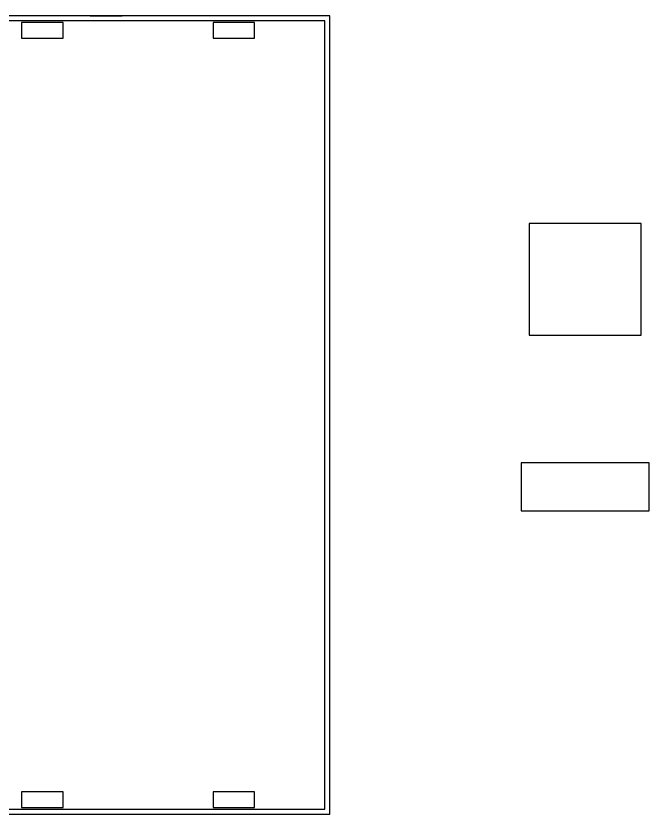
# Model space of a CAD drawing. Header units: millimetres. Extents: x 0 to 80000, y 0 to 52902.
# Drawn here: x 40350 to 80000, y 0 to 50000 of the extents above; entities that cross this region are included whole.
import ezdxf

# ---------------------------------------------------------------- set-up
doc = ezdxf.new("R2010")
doc.units = ezdxf.units.MM
for name, color, linetype in [('A-GLAZ', 7, 'Continuous'), ('A-WALL', 7, 'Continuous'), ('M-CHLR', 7, 'Continuous'), ('M-CRAH', 7, 'Continuous'), ('M-CT', 7, 'Continuous')]:
    doc.layers.add(name, color=color, linetype=linetype)

# ---------------------------------------------------------------- blocks, each defined once
blk = doc.blocks.new('CRAH_UNIT')
blk.add_lwpolyline([(-1300, -500), (1300, -500), (1300, 500), (-1300, 500)], close=True)

msp = doc.modelspace()

# ---------------------------------------------------------------- linework, layer by layer
at = {"layer": 'A-GLAZ'}
for p, q in [((45000, 50000), (47000, 50000)), ((48000, 0), (50000, 0))]:
    msp.add_line(p, q, dxfattribs=at)
at = {"layer": 'A-WALL'}
for points in [[(0, 0), (60000, 0), (60000, 50000), (0, 50000)], [(300, 300), (59700, 300), (59700, 49700), (300, 49700)]]:
    msp.add_lwpolyline(points, close=True, dxfattribs=at)
at = {"layer": 'M-CHLR'}
msp.add_lwpolyline([(72000, 19000), (80000, 19000), (80000, 22000), (72000, 22000)], close=True, dxfattribs=at)
at = {"layer": 'M-CT'}
msp.add_lwpolyline([(72500, 30000), (79500, 30000), (79500, 37000), (72500, 37000)], close=True, dxfattribs=at)

# ---------------------------------------------------------------- block references
at = {"layer": 'M-CRAH'}
for p in [(42000, 49100), (54000, 49100), (42000, 900), (54000, 900)]:
    msp.add_blockref('CRAH_UNIT', p, dxfattribs=at)

doc.saveas('drawing.dxf')
